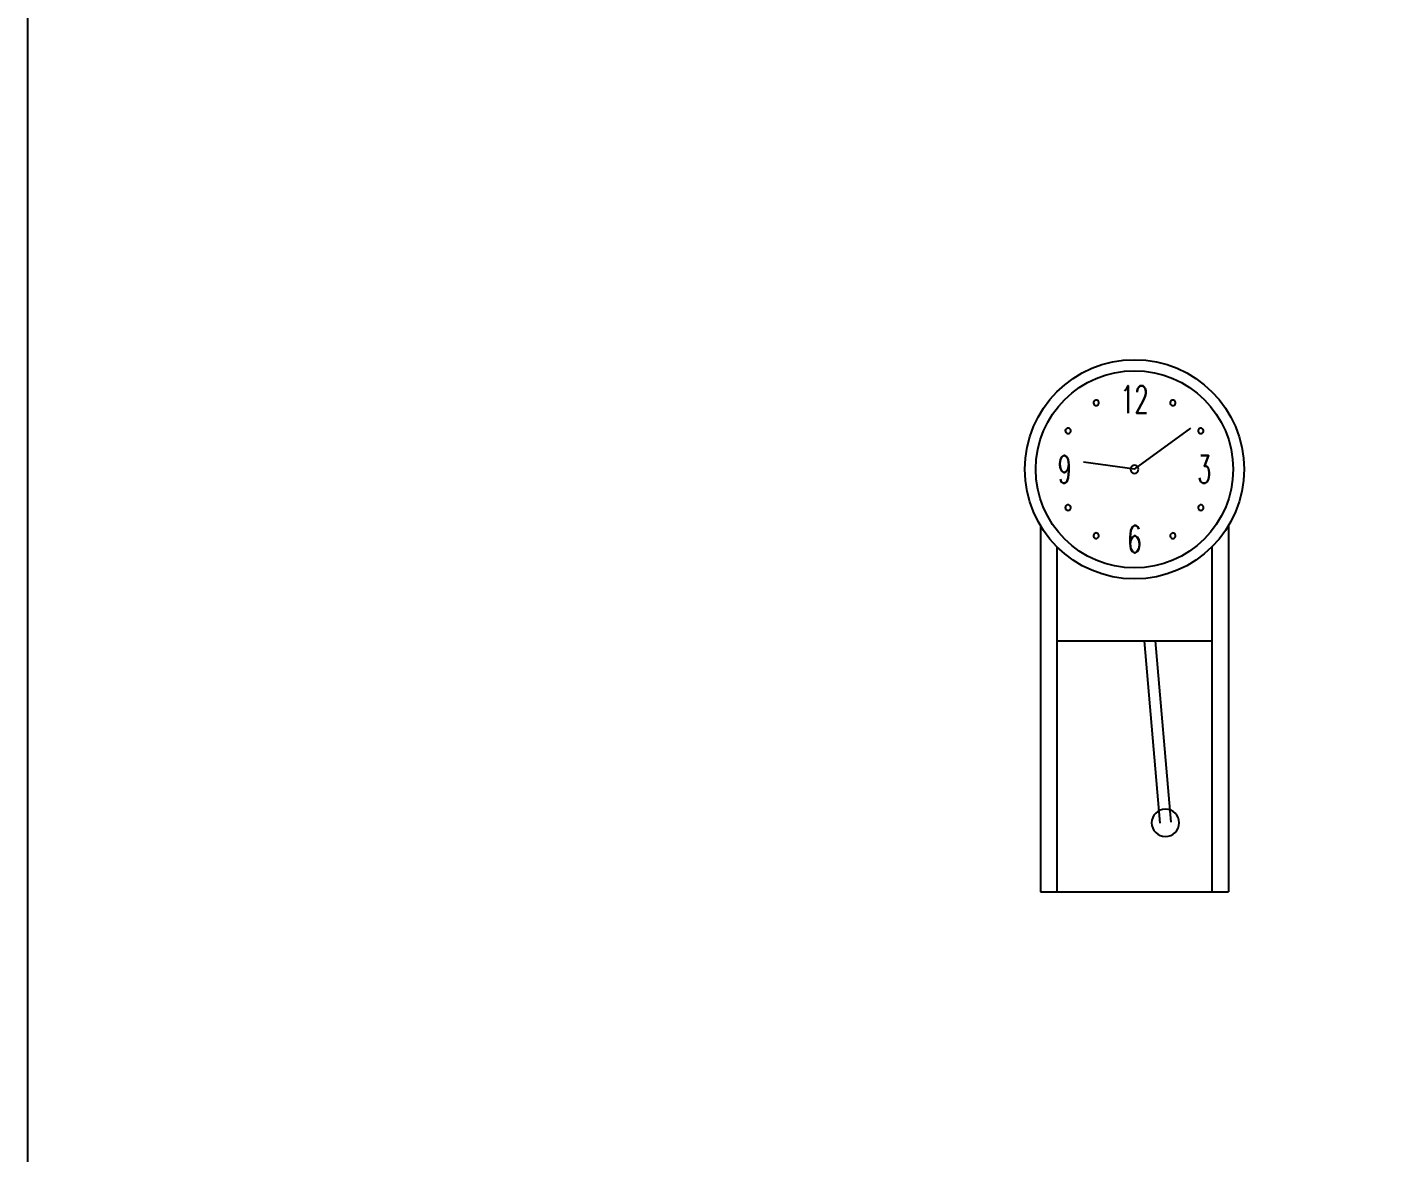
# Model space of a CAD drawing. Header units: millimetres. Extents: x 577 to 2337, y 236 to 943.
# Drawn here: x 739.874 to 741.33, y 701.451 to 702.649 of the extents above; entities that cross this region are included whole.
import ezdxf
from ezdxf.enums import TextEntityAlignment as Align

# ---------------------------------------------------------------- set-up
doc = ezdxf.new("R2010")
doc.units = ezdxf.units.MM
doc.header["$LTSCALE"] = 0.01
doc.layers.add('06-Furn', color=4, linetype='Continuous')
doc.styles.add('ROMANS', font='ROMANS.shx')

# ---------------------------------------------------------------- blocks, each defined once
blk = doc.blocks.new('A7')
at = {"layer": '06-Furn', "color": 243, "linetype": 'Continuous'}
for p, q in [((760.0188, 617.9814), (760.0789, 618.0252)), ((760.0188, 617.9814), (759.9647, 617.9889)), ((759.9188, 617.9213), (759.9188, 617.5314)), ((760.1188, 617.9213), (760.1188, 617.5314)), ((759.9363, 617.8989), (759.9363, 617.5314)), ((760.1013, 617.8989), (760.1013, 617.5314)), ((759.9363, 617.7986), (760.1013, 617.7986)), ((760.029, 617.7986), (760.0459, 617.6045)), ((760.0407, 617.7986), (760.0576, 617.6055)), ((759.9188, 617.5314), (760.1188, 617.5314))]:
    blk.add_line(p, q, dxfattribs=at)
for radius in [0.1167, 0.105, 0.105, 0.105, 0.105]:
    blk.add_circle((760.0188, 617.9814), radius, dxfattribs=at)
for centre, radius, start, end in [((759.978, 618.0522), 0.00292, 30, 210), ((759.978, 618.0522), 0.00292, 210, 30), ((760.0597, 618.0522), 0.00292, 150, 330), ((760.0597, 618.0522), 0.00292, 330, 150), ((759.9481, 618.0223), 0.00292, 60, 240), ((759.9481, 618.0223), 0.00292, 240, 60), ((760.0895, 618.0223), 0.00292, 120, 300), ((760.0895, 618.0223), 0.00292, 300, 120), ((760.0188, 617.9814), 0.00438, 0, 180), ((760.0188, 617.9814), 0.00438, 180, 0), ((759.9481, 617.9406), 0.00292, 120, 300), ((759.9481, 617.9406), 0.00292, 300, 120), ((760.0895, 617.9406), 0.00292, 60, 240), ((760.0895, 617.9406), 0.00292, 240, 60), ((759.978, 617.9107), 0.00292, 150, 330), ((759.978, 617.9107), 0.00292, 330, 150), ((760.0597, 617.9107), 0.00292, 30, 210), ((760.0597, 617.9107), 0.00292, 210, 30), ((760.0517, 617.605), 0.0146, 0, 180), ((760.0517, 617.605), 0.0146, 180, 0)]:
    blk.add_arc(centre, radius, start, end, dxfattribs=at)
at = {"layer": '06-Furn', "color": 243, "linetype": 'Continuous', "style": 'ROMANS', "width": 0.6}
for s, height, p in [('12', 0.02917, (760.0188, 618.0558)), ('9', 0.0292, (759.9445, 617.9814)), ('3', 0.0292, (760.0932, 617.9814)), ('6', 0.0292, (760.0188, 617.9071))]:
    blk.add_text(s, height=height, dxfattribs=at).set_placement(p, align=Align.MIDDLE_CENTER)

msp = doc.modelspace()

# ---------------------------------------------------------------- linework, layer by layer
at = {"layer": '06-Furn', "color": 5}
msp.add_lwpolyline([(739.8738, 711.677), (739.8738, 689.3724), (754.8738, 689.3724), (754.8738, 711.677)], close=True, dxfattribs=at)

# ---------------------------------------------------------------- block references
at = {"layer": '06-Furn'}
msp.add_blockref('A7', (-18.9666, 84.1974), dxfattribs=at)

doc.saveas('drawing.dxf')
